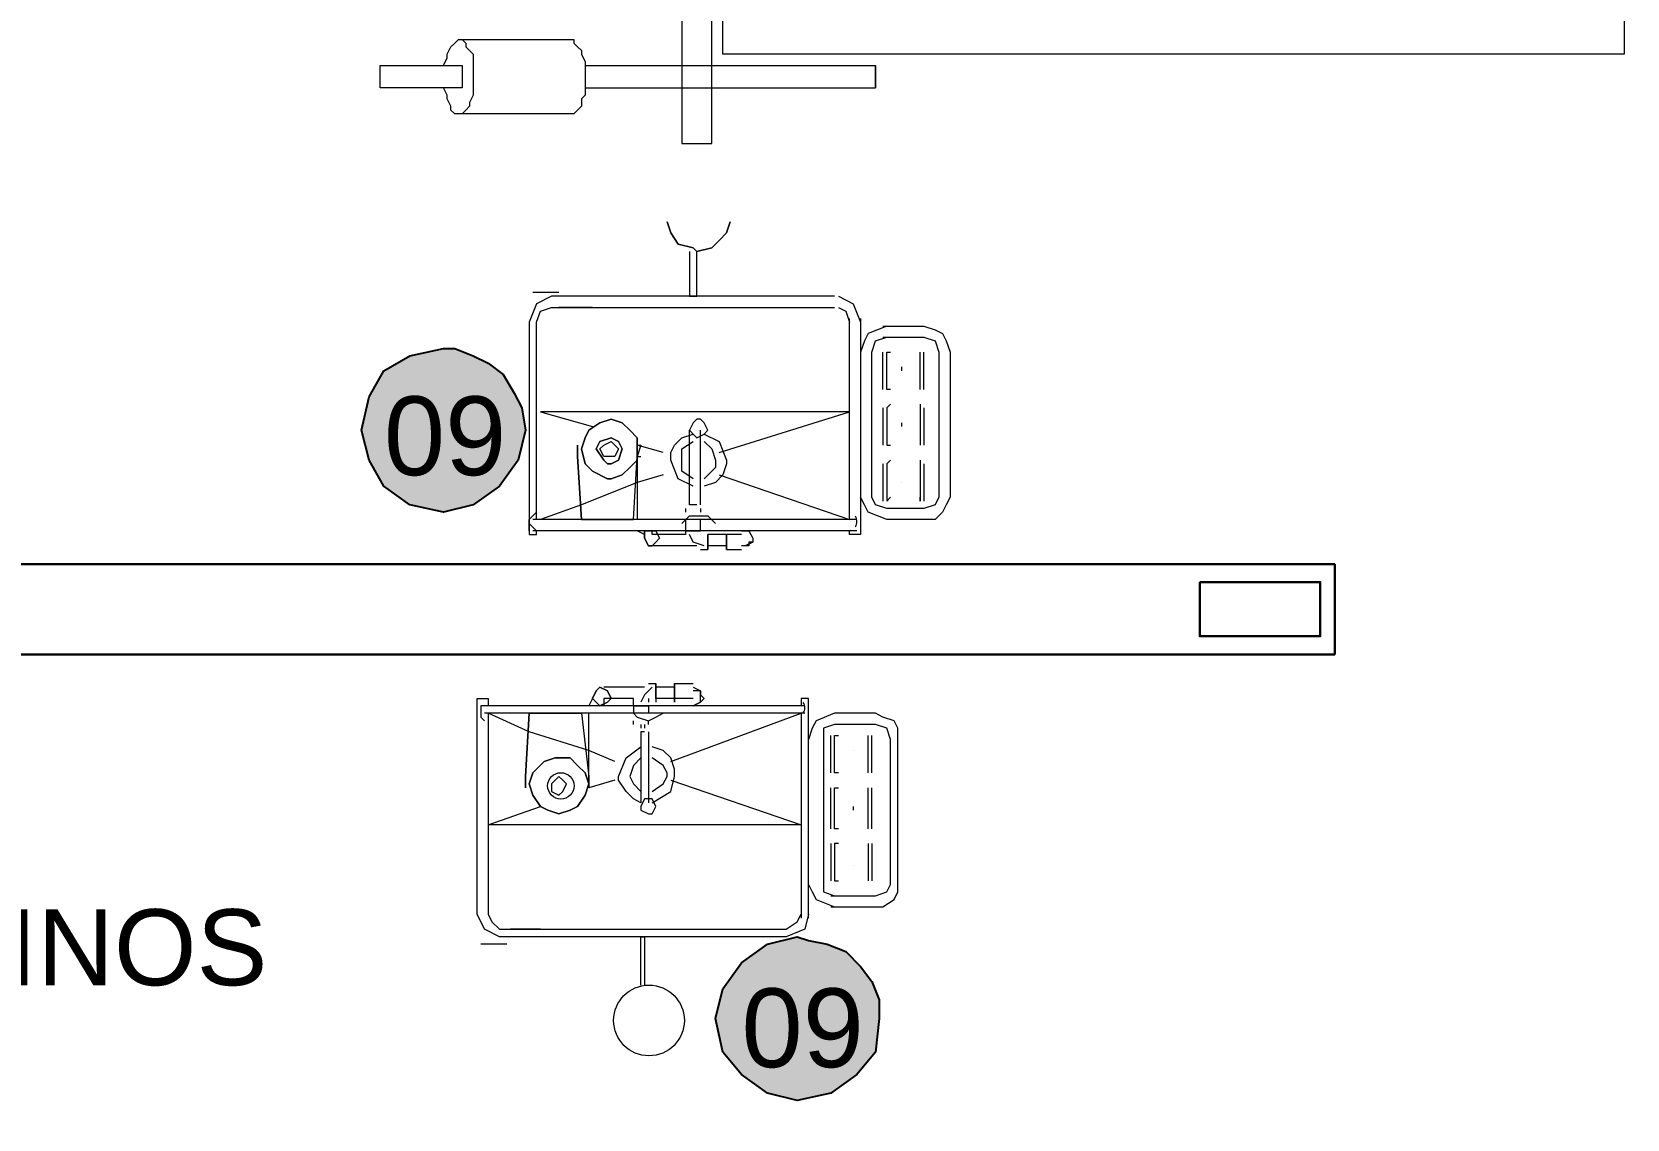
# Model space of a CAD drawing. Header units: millimetres. Extents: x 208330 to 208484, y 9278571 to 9278607.
# Drawn here: x 208402.104 to 208404.752, y 9278578.094 to 9278579.9 of the extents above; entities that cross this region are included whole.
import ezdxf

# ---------------------------------------------------------------- set-up
doc = ezdxf.new("R2010")
doc.units = ezdxf.units.MM
doc.header["$LTSCALE"] = 0.2
doc.header["$MEASUREMENT"] = 0
doc.layers.add('A-COTAS', color=7, linetype='Continuous', lineweight=5, true_color=0xc70000)
doc.layers.add('A-ESTRUTURA', color=164, linetype='Continuous', lineweight=30)
doc.layers.add('A-PAREDE', color=5, linetype='Continuous', lineweight=30)
for name, color, linetype, true_color in [('PDF_equip inox', 7, 'Continuous', 0x7a7a7a), ('PDF_EQUIPAMENTOS', 7, 'Continuous', 0x7a7a7a), ('PDF_EquipInox', 7, 'Continuous', 0x7a7a7a)]:
    doc.layers.add(name, color=color, linetype=linetype, true_color=true_color)
doc.layers.add('PDF_Text', color=7, linetype='Continuous')
doc.styles.add('PDF Arial', font='arial.ttf')

# ---------------------------------------------------------------- blocks, each defined once
blk = doc.blocks.new('PILARETES')
at = {"layer": 'A-ESTRUTURA'}
blk.add_lwpolyline([(-5.07, -4.13), (-5.07, -4.22), (-5.27, -4.22), (-5.27, -4.13)], close=True, dxfattribs=at)
blk = doc.blocks.new('galpao')
at = {"layer": 'A-PAREDE'}
for p, q in [((208280.1376, 9278579.016), (208285.2376, 9278579.016)), ((208285.2376, 9278578.866), (208285.2376, 9278579.016)), ((208280.1376, 9278578.866), (208284.9426, 9278578.866)), ((208285.2376, 9278578.866), (208284.471, 9278578.866))]:
    blk.add_line(p, q, dxfattribs=at)
at = {"layer": 'A-COTAS', "xscale": -1}
blk.add_blockref('PILARETES', (208279.9436, 9278583.116), dxfattribs=at)
blk = doc.blocks.new('ARQ GALPAO TGOV')
at = {"layer": 'PDF_Text', "true_color": 0x139b48}
h = blk.add_hatch(color=114, dxfattribs=at)
h.dxf.hatch_style = 1
h.paths.add_polyline_path([(-7.3261, 3.6353), (-7.3323, 3.5858), (-7.3632, 3.5425), (-7.4065, 3.5116), (-7.4622, 3.4992), (-7.5116, 3.5116), (-7.5549, 3.5425), (-7.5858, 3.5858), (-7.592, 3.6353), (-7.5858, 3.6909), (-7.5549, 3.7342), (-7.5116, 3.7589), (-7.4622, 3.7713), (-7.4436, 3.7713), (-7.4127, 3.7589), (-7.3818, 3.7465), (-7.3571, 3.728), (-7.3385, 3.6971), (-7.3261, 3.6723)])
h.paths.add_polyline_path([(-7.8455, 2.8625), (-7.8578, 2.8068), (-7.8887, 2.7635), (-7.932, 2.7388), (-7.9815, 2.7264), (-8.0371, 2.7388), (-8.0804, 2.7635), (-8.1051, 2.8068), (-8.1175, 2.8625), (-8.1051, 2.9119), (-8.0804, 2.9552), (-8.0371, 2.9861), (-7.9815, 2.9923), (-7.9629, 2.9923), (-7.932, 2.9861), (-7.9073, 2.9676), (-7.8826, 2.949), (-7.864, 2.9243), (-7.8516, 2.8934)])
h.paths.add_polyline_path([(-8.8285, 1.1994), (-8.8408, 1.1499), (-8.8717, 1.1066), (-8.915, 1.0757), (-8.9645, 1.0634), (-9.0201, 1.0757), (-9.0634, 1.1066), (-9.0881, 1.1499), (-9.1005, 1.1994), (-9.0881, 1.255), (-9.0634, 1.2983), (-9.0201, 1.323), (-8.9645, 1.3354), (-8.9459, 1.3354), (-8.915, 1.323), (-8.8903, 1.3107), (-8.8656, 1.2921), (-8.847, 1.2612), (-8.8346, 1.2365)])
h.paths.add_polyline_path([(-9.3354, 2.9428), (-9.3478, 2.8934), (-9.3725, 2.8501), (-9.4158, 2.8192), (-9.4714, 2.813), (-9.5271, 2.8192), (-9.5704, 2.8501), (-9.5951, 2.8934), (-9.6074, 2.9428), (-9.5951, 2.9985), (-9.5704, 3.0417), (-9.5271, 3.0665), (-9.4714, 3.0788), (-9.4529, 3.0788), (-9.422, 3.0727), (-9.3911, 3.0541), (-9.3725, 3.0356), (-9.354, 3.0108), (-9.3416, 2.9799)])
h.paths.add_polyline_path([(-10.6152, 1.7743), (-10.6275, 1.7249), (-10.6523, 1.6816), (-10.6956, 1.6507), (-10.7512, 1.6383), (-10.8007, 1.6507), (-10.8439, 1.6816), (-10.8748, 1.7249), (-10.8872, 1.7743), (-10.8748, 1.83), (-10.8439, 1.8671), (-10.8007, 1.898), (-10.7512, 1.9104), (-10.7326, 1.9104), (-10.7017, 1.898), (-10.6708, 1.8856), (-10.6461, 1.8609), (-10.6275, 1.8362), (-10.6214, 1.8053)])
h.paths.add_polyline_path([(-10.9738, 3.085), (-10.9861, 3.0294), (-11.0109, 2.9861), (-11.0541, 2.9614), (-11.1098, 2.949), (-11.1592, 2.9614), (-11.2025, 2.9861), (-11.2334, 3.0294), (-11.2458, 3.085), (-11.2334, 3.1345), (-11.2025, 3.1778), (-11.1592, 3.2087), (-11.1098, 3.2148), (-11.0912, 3.2148), (-11.0603, 3.2087), (-11.0294, 3.1901), (-11.0047, 3.1716), (-10.9861, 3.1468), (-10.9738, 3.1159)])
h.paths.add_polyline_path([(-12.0186, 2.4791), (-12.031, 2.4297), (-12.0619, 2.3864), (-12.1051, 2.3555), (-12.1546, 2.3431), (-12.2102, 2.3555), (-12.2535, 2.3864), (-12.2782, 2.4297), (-12.2906, 2.4791), (-12.2782, 2.5348), (-12.2535, 2.5781), (-12.2102, 2.6028), (-12.1546, 2.6152), (-12.1361, 2.6152), (-12.1051, 2.6028), (-12.0804, 2.5904), (-12.0557, 2.5719), (-12.0371, 2.541), (-12.0248, 2.5162)])
h.paths.add_polyline_path([(-12.0186, 4.2411), (-12.0248, 4.1917), (-12.0557, 4.1484), (-12.099, 4.1175), (-12.1546, 4.1051), (-12.2041, 4.1175), (-12.2473, 4.1484), (-12.2782, 4.1917), (-12.2906, 4.2411), (-12.2782, 4.2968), (-12.2473, 4.3339), (-12.2041, 4.3648), (-12.1546, 4.3771), (-12.1361, 4.3771), (-12.1051, 4.3648), (-12.0742, 4.3524), (-12.0495, 4.3339), (-12.031, 4.303), (-12.0186, 4.2782)])
h.paths.add_polyline_path([(-11.4931, 4.2411), (-11.4993, 4.1917), (-11.5302, 4.1484), (-11.5735, 4.1175), (-11.6291, 4.1051), (-11.6786, 4.1175), (-11.7218, 4.1484), (-11.7527, 4.1917), (-11.7589, 4.2411), (-11.7527, 4.2968), (-11.7218, 4.3339), (-11.6786, 4.3648), (-11.6291, 4.3771), (-11.6105, 4.3771), (-11.5796, 4.3648), (-11.5487, 4.3524), (-11.524, 4.3339), (-11.5054, 4.303), (-11.4931, 4.2782)])
at = {"layer": 'PDF_Text', "true_color": 0xed1f24}
h = blk.add_hatch(color=240, dxfattribs=at)
h.dxf.hatch_style = 1
h.paths.add_polyline_path([(-11.7651, -4.3524), (-11.7713, -4.4081), (-11.8022, -4.4513), (-11.8455, -4.4822), (-11.8949, -4.4884), (-11.9506, -4.4822), (-11.9939, -4.4513), (-12.0248, -4.4081), (-12.031, -4.3524), (-12.0248, -4.303), (-11.9939, -4.2597), (-11.9506, -4.2349), (-11.8949, -4.2226), (-11.8826, -4.2226), (-11.8455, -4.2288), (-11.8207, -4.2473), (-11.796, -4.2659), (-11.7775, -4.2906), (-11.7651, -4.3215)])
h.paths.add_polyline_path([(-9.7789, -1.1994), (-9.7913, -1.255), (-9.816, -1.2983), (-9.8593, -1.323), (-9.9149, -1.3354), (-9.9644, -1.323), (-10.0077, -1.2983), (-10.0386, -1.255), (-10.051, -1.1994), (-10.0386, -1.1499), (-10.0077, -1.1066), (-9.9644, -1.0757), (-9.9149, -1.0696), (-9.8964, -1.0696), (-9.8655, -1.0757), (-9.8346, -1.0943), (-9.8098, -1.1128), (-9.7975, -1.1376), (-9.7851, -1.1685)])
h.paths.add_polyline_path([(-8.847, -3.932), (-8.8594, -3.9815), (-8.8841, -4.0247), (-8.9274, -4.0557), (-8.983, -4.068), (-9.0325, -4.0557), (-9.0758, -4.0247), (-9.1067, -3.9815), (-9.119, -3.932), (-9.1067, -3.8764), (-9.0758, -3.8393), (-9.0325, -3.8084), (-8.983, -3.796), (-8.9645, -3.796), (-8.9336, -3.8084), (-8.9027, -3.8207), (-8.8779, -3.8393), (-8.8594, -3.8702), (-8.847, -3.8949)])
h.paths.add_polyline_path([(-7.7342, -3.0294), (-7.7465, -3.0788), (-7.7775, -3.1221), (-7.8207, -3.153), (-7.8702, -3.1654), (-7.9258, -3.153), (-7.9691, -3.1221), (-7.9938, -3.0788), (-8.0062, -3.0294), (-7.9938, -2.9737), (-7.9691, -2.9366), (-7.9258, -2.9057), (-7.8702, -2.8934), (-7.8516, -2.8934), (-7.8207, -2.9057), (-7.796, -2.9181), (-7.7713, -2.9366), (-7.7527, -2.9676), (-7.7404, -2.9985)])
h.paths.add_polyline_path([(-7.0727, -2.5224), (-7.085, -2.5719), (-7.1098, -2.6152), (-7.153, -2.6461), (-7.2087, -2.6584), (-7.2643, -2.6461), (-7.3014, -2.6152), (-7.3323, -2.5719), (-7.3447, -2.5224), (-7.3323, -2.473), (-7.3014, -2.4297), (-7.2643, -2.3988), (-7.2087, -2.3864), (-7.1901, -2.3864), (-7.1592, -2.3988), (-7.1283, -2.4111), (-7.1098, -2.4359), (-7.0912, -2.4606), (-7.0788, -2.4915)])
h.paths.add_polyline_path([(-6.5224, -1.323), (-6.5286, -1.3725), (-6.5595, -1.4158), (-6.6028, -1.4467), (-6.6584, -1.459), (-6.7079, -1.4467), (-6.7512, -1.4158), (-6.7821, -1.3725), (-6.7945, -1.323), (-6.7821, -1.2674), (-6.7512, -1.2241), (-6.7079, -1.1994), (-6.6584, -1.187), (-6.6399, -1.187), (-6.609, -1.1932), (-6.5781, -1.2118), (-6.5533, -1.2303), (-6.5348, -1.2612), (-6.5224, -1.2859)])
h.paths.add_polyline_path([(-6.2257, -2.102), (-6.238, -2.1577), (-6.2628, -2.2009), (-6.306, -2.2318), (-6.3617, -2.238), (-6.4111, -2.2318), (-6.4544, -2.2009), (-6.4853, -2.1577), (-6.4977, -2.102), (-6.4853, -2.0526), (-6.4544, -2.0093), (-6.4111, -1.9846), (-6.3617, -1.9722), (-6.3431, -1.9722), (-6.3122, -1.9784), (-6.2813, -1.9969), (-6.2566, -2.0155), (-6.238, -2.0402), (-6.2257, -2.0711)])
h.paths.add_polyline_path([(-5.4529, -1.6383), (-5.4591, -1.694), (-5.49, -1.7373), (-5.5332, -1.762), (-5.5889, -1.7743), (-5.6383, -1.762), (-5.6816, -1.7373), (-5.7125, -1.694), (-5.7187, -1.6383), (-5.7125, -1.5889), (-5.6816, -1.5456), (-5.6383, -1.5147), (-5.5889, -1.5023), (-5.5703, -1.5085), (-5.5394, -1.5147), (-5.5085, -1.5271), (-5.4838, -1.5518), (-5.4652, -1.5765), (-5.4529, -1.6074)])
h.paths.add_polyline_path([(-6.1268, -4.1175), (-6.1329, -4.1669), (-6.1639, -4.2102), (-6.2071, -4.2411), (-6.2628, -4.2535), (-6.3122, -4.2411), (-6.3555, -4.2102), (-6.3864, -4.1669), (-6.3988, -4.1175), (-6.3864, -4.068), (-6.3555, -4.0247), (-6.3122, -3.9938), (-6.2628, -3.9815), (-6.2442, -3.9815), (-6.2133, -3.9938), (-6.1824, -4.0062), (-6.1577, -4.0309), (-6.1391, -4.0557), (-6.1268, -4.0866)])
h.paths.add_polyline_path([(-4.0989, -3.6971), (-4.1113, -3.7527), (-4.1422, -3.796), (-4.1855, -3.8207), (-4.2349, -3.8331), (-4.2906, -3.8207), (-4.3339, -3.796), (-4.3648, -3.7527), (-4.371, -3.6971), (-4.3648, -3.6476), (-4.3339, -3.6043), (-4.2906, -3.5734), (-4.2349, -3.5611), (-4.2226, -3.5672), (-4.1855, -3.5734), (-4.1608, -3.5858), (-4.136, -3.6105), (-4.1175, -3.6353), (-4.1051, -3.6662)])
h.paths.add_polyline_path([(-2.949, -2.9305), (-2.9552, -2.9861), (-2.9861, -3.0294), (-3.0294, -3.0603), (-3.085, -3.0665), (-3.1345, -3.0603), (-3.1778, -3.0294), (-3.2087, -2.9861), (-3.221, -2.9305), (-3.2087, -2.881), (-3.1778, -2.8377), (-3.1345, -2.813), (-3.085, -2.8006), (-3.0665, -2.8006), (-3.0356, -2.8068), (-3.0046, -2.8254), (-2.9799, -2.8439), (-2.9614, -2.8686), (-2.949, -2.8995)])
h.paths.add_polyline_path([(-3.1221, -3.8887), (-3.1345, -3.9444), (-3.1592, -3.9876), (-3.2025, -4.0124), (-3.2581, -4.0247), (-3.3076, -4.0124), (-3.3509, -3.9876), (-3.3818, -3.9444), (-3.3941, -3.8887), (-3.3818, -3.8393), (-3.3509, -3.796), (-3.3076, -3.7651), (-3.2581, -3.7589), (-3.2396, -3.7589), (-3.2087, -3.7651), (-3.1778, -3.7774), (-3.153, -3.8022), (-3.1407, -3.8269), (-3.1283, -3.8578)])
h.paths.add_polyline_path([(-1.7682, -2.1453), (-1.7805, -2.1948), (-1.8053, -2.238), (-1.8485, -2.2689), (-1.9042, -2.2813), (-1.9536, -2.2689), (-1.9969, -2.238), (-2.0278, -2.1948), (-2.0402, -2.1453), (-2.0278, -2.0897), (-1.9969, -2.0464), (-1.9536, -2.0216), (-1.9042, -2.0093), (-1.8856, -2.0093), (-1.8547, -2.0216), (-1.8238, -2.034), (-1.7991, -2.0526), (-1.7805, -2.0835), (-1.7743, -2.1082)])
h.paths.add_polyline_path([(-0.5193, -2.8934), (-0.5317, -2.949), (-0.5564, -2.9923), (-0.5997, -3.0232), (-0.6553, -3.0294), (-0.711, -3.0232), (-0.7543, -2.9923), (-0.779, -2.949), (-0.7913, -2.8934), (-0.779, -2.8439), (-0.7543, -2.8006), (-0.711, -2.7759), (-0.6553, -2.7635), (-0.6368, -2.7635), (-0.6059, -2.7697), (-0.575, -2.7883), (-0.5564, -2.8068), (-0.5379, -2.8315), (-0.5255, -2.8625)])
h.paths.add_polyline_path([(0.1175, -2.9243), (0.1051, -2.9799), (0.0742, -3.0232), (0.0309, -3.0479), (-0.0185, -3.0603), (-0.0742, -3.0479), (-0.1175, -3.0232), (-0.1422, -2.9799), (-0.1546, -2.9243), (-0.1422, -2.8748), (-0.1175, -2.8315), (-0.0742, -2.8006), (-0.0185, -2.7944), (0, -2.7944), (0.0309, -2.8006), (0.0556, -2.813), (0.0804, -2.8377), (0.0989, -2.8625), (0.1113, -2.8934)])
h.paths.add_polyline_path([(0.1175, -2.2566), (0.1051, -2.306), (0.0742, -2.3493), (0.0309, -2.3802), (-0.0185, -2.3864), (-0.0742, -2.3802), (-0.1175, -2.3493), (-0.1422, -2.306), (-0.1546, -2.2566), (-0.1422, -2.2009), (-0.1175, -2.1577), (-0.0742, -2.1329), (-0.0185, -2.1206), (0, -2.1206), (0.0309, -2.1267), (0.0556, -2.1453), (0.0804, -2.1638), (0.0989, -2.1886), (0.1113, -2.2195)])
h.paths.add_polyline_path([(0.5688, -1.0696), (0.5564, -1.1252), (0.5317, -1.1685), (0.4884, -1.1932), (0.4328, -1.2056), (0.3771, -1.1932), (0.34, -1.1685), (0.3091, -1.1252), (0.2968, -1.0696), (0.3091, -1.0201), (0.34, -0.9768), (0.3771, -0.9459), (0.4328, -0.9397), (0.4513, -0.9397), (0.4822, -0.9459), (0.5131, -0.9645), (0.5317, -0.983), (0.5502, -1.0077), (0.5626, -1.0386)])
h.paths.add_polyline_path([(1.2798, -1.3849), (1.2736, -1.4343), (1.2427, -1.4776), (1.1994, -1.5085), (1.1437, -1.5209), (1.0943, -1.5085), (1.051, -1.4776), (1.0201, -1.4343), (1.0077, -1.3849), (1.0201, -1.3292), (1.051, -1.2859), (1.0943, -1.2612), (1.1437, -1.2488), (1.1623, -1.2488), (1.1932, -1.255), (1.2241, -1.2736), (1.2488, -1.2921), (1.2674, -1.3169), (1.2798, -1.3478)])
h.paths.add_polyline_path([(1.8547, -1.6507), (1.8485, -1.7063), (1.8176, -1.7496), (1.7743, -1.7743), (1.7187, -1.7867), (1.6692, -1.7743), (1.626, -1.7496), (1.5951, -1.7063), (1.5889, -1.6507), (1.5951, -1.6012), (1.626, -1.558), (1.6692, -1.5271), (1.7187, -1.5147), (1.7373, -1.5209), (1.7682, -1.5271), (1.7991, -1.5394), (1.8238, -1.5641), (1.8424, -1.5889), (1.8547, -1.6198)])
h.paths.add_polyline_path([(2.8563, -2.1886), (2.8439, -2.2442), (2.813, -2.2875), (2.7697, -2.3122), (2.7203, -2.3246), (2.6646, -2.3122), (2.6213, -2.2875), (2.5904, -2.2442), (2.5842, -2.1886), (2.5904, -2.1391), (2.6213, -2.0958), (2.6646, -2.0649), (2.7203, -2.0587), (2.7326, -2.0587), (2.7697, -2.0649), (2.7944, -2.0773), (2.8192, -2.102), (2.8377, -2.1267), (2.8501, -2.1577)])
h.paths.add_polyline_path([(0.8655, -4.0742), (0.8594, -4.1298), (0.8284, -4.1731), (0.7852, -4.204), (0.7357, -4.2102), (0.6801, -4.204), (0.6368, -4.1731), (0.6059, -4.1298), (0.5997, -4.0742), (0.6059, -4.0247), (0.6368, -3.9815), (0.6801, -3.9506), (0.7357, -3.9444), (0.7481, -3.9444), (0.779, -3.9506), (0.8099, -3.9691), (0.8346, -3.9876), (0.8532, -4.0124), (0.8655, -4.0433)])
h.paths.add_polyline_path([(-0.7604, -4.0309), (-0.7728, -4.0804), (-0.7975, -4.1237), (-0.8408, -4.1546), (-0.8964, -4.1608), (-0.9521, -4.1546), (-0.9954, -4.1237), (-1.0201, -4.0804), (-1.0325, -4.0309), (-1.0201, -3.9753), (-0.9954, -3.932), (-0.9521, -3.9073), (-0.8964, -3.8949), (-0.8779, -3.8949), (-0.847, -3.9011), (-0.8161, -3.9196), (-0.7975, -3.9382), (-0.779, -3.9629), (-0.7666, -3.9938)])
h.paths.add_polyline_path([(1.9042, -3.1716), (1.898, -3.2272), (1.8671, -3.2705), (1.8238, -3.2952), (1.7682, -3.3076), (1.7187, -3.2952), (1.6754, -3.2705), (1.6445, -3.2272), (1.6322, -3.1716), (1.6445, -3.1221), (1.6754, -3.0788), (1.7187, -3.0479), (1.7682, -3.0417), (1.7867, -3.0417), (1.8176, -3.0479), (1.8485, -3.0603), (1.8733, -3.085), (1.8918, -3.1097), (1.9042, -3.1407)])
h.paths.add_polyline_path([(2.9366, -3.1901), (2.9243, -3.2396), (2.8934, -3.2829), (2.8501, -3.3138), (2.8006, -3.3199), (2.745, -3.3138), (2.7017, -3.2829), (2.6708, -3.2396), (2.6646, -3.1901), (2.6708, -3.1345), (2.7017, -3.0912), (2.745, -3.0665), (2.8006, -3.0541), (2.813, -3.0541), (2.8501, -3.0603), (2.8748, -3.0788), (2.8995, -3.0974), (2.9181, -3.1221), (2.9305, -3.153)])
h.paths.add_polyline_path([(4.136, -3.2829), (4.1298, -3.3385), (4.0989, -3.3818), (4.0557, -3.4065), (4, -3.4189), (3.9506, -3.4065), (3.9073, -3.3818), (3.8764, -3.3385), (3.864, -3.2829), (3.8764, -3.2334), (3.9073, -3.1901), (3.9506, -3.1592), (4, -3.153), (4.0186, -3.153), (4.0495, -3.1592), (4.0804, -3.1716), (4.1051, -3.1963), (4.1237, -3.221), (4.136, -3.2519)])
h.paths.add_polyline_path([(4.2164, -2.4853), (4.204, -2.541), (4.1793, -2.5842), (4.136, -2.609), (4.0804, -2.6213), (4.0309, -2.609), (3.9876, -2.5842), (3.9567, -2.541), (3.9444, -2.4853), (3.9567, -2.4359), (3.9876, -2.3926), (4.0309, -2.3617), (4.0804, -2.3555), (4.0989, -2.3555), (4.1298, -2.3617), (4.1608, -2.374), (4.1855, -2.3988), (4.204, -2.4235), (4.2102, -2.4544)])
h.paths.add_polyline_path([(3.5054, -3.4127), (3.4931, -3.4621), (3.4621, -3.5054), (3.4189, -3.5363), (3.3694, -3.5425), (3.3138, -3.5363), (3.2705, -3.5054), (3.2458, -3.4621), (3.2334, -3.4127), (3.2458, -3.357), (3.2705, -3.3138), (3.3138, -3.289), (3.3694, -3.2767), (3.388, -3.2767), (3.4189, -3.2829), (3.4436, -3.3014), (3.4683, -3.3199), (3.4869, -3.3447), (3.4992, -3.3756)])
h.paths.add_polyline_path([(4.0557, -3.9815), (4.0495, -4.0371), (4.0186, -4.0804), (3.9753, -4.1113), (3.9258, -4.1175), (3.8702, -4.1113), (3.8269, -4.0804), (3.796, -4.0371), (3.7898, -3.9815), (3.796, -3.932), (3.8269, -3.8887), (3.8702, -3.8578), (3.9258, -3.8516), (3.9382, -3.8516), (3.9691, -3.8578), (4, -3.8764), (4.0247, -3.8949), (4.0433, -3.9196), (4.0557, -3.9506)])
h.paths.add_polyline_path([(4.7172, -3.4807), (4.7048, -3.5363), (4.6739, -3.5796), (4.6306, -3.6105), (4.5812, -3.6167), (4.5255, -3.6105), (4.4822, -3.5796), (4.4513, -3.5363), (4.4451, -3.4807), (4.4513, -3.4312), (4.4822, -3.388), (4.5255, -3.3632), (4.5812, -3.3509), (4.5935, -3.3509), (4.6306, -3.357), (4.6553, -3.3756), (4.6801, -3.3941), (4.6986, -3.4189), (4.711, -3.4498)])
h.paths.add_polyline_path([(5.5085, -3.9567), (5.5023, -4.0062), (5.4714, -4.0495), (5.4281, -4.0804), (5.3725, -4.0866), (5.323, -4.0804), (5.2798, -4.0495), (5.2489, -4.0062), (5.2365, -3.9567), (5.2489, -3.9011), (5.2798, -3.8578), (5.323, -3.8331), (5.3725, -3.8207), (5.3911, -3.8207), (5.422, -3.8269), (5.4529, -3.8455), (5.4776, -3.864), (5.4962, -3.8887), (5.5085, -3.9196)])
h.paths.add_polyline_path([(5.5394, -2.8254), (5.5271, -2.881), (5.5023, -2.9243), (5.4591, -2.9552), (5.4034, -2.9614), (5.354, -2.9552), (5.3107, -2.9243), (5.2798, -2.881), (5.2674, -2.8254), (5.2798, -2.7759), (5.3107, -2.7326), (5.354, -2.7017), (5.4034, -2.6955), (5.422, -2.6955), (5.4529, -2.7017), (5.4838, -2.7203), (5.5085, -2.7388), (5.5209, -2.7635), (5.5332, -2.7944)])
h.paths.add_polyline_path([(7.0294, -3.6662), (7.0232, -3.7218), (6.9923, -3.7651), (6.949, -3.7898), (6.8996, -3.8022), (6.8439, -3.7898), (6.8006, -3.7651), (6.7697, -3.7218), (6.7635, -3.6662), (6.7697, -3.6167), (6.8006, -3.5734), (6.8439, -3.5425), (6.8996, -3.5363), (6.9119, -3.5363), (6.9428, -3.5425), (6.9737, -3.5549), (6.9985, -3.5796), (7.017, -3.6043), (7.0294, -3.6353)])
h.paths.add_polyline_path([(7.7404, -2.3617), (7.728, -2.4111), (7.6971, -2.4544), (7.6538, -2.4853), (7.6044, -2.4977), (7.5487, -2.4853), (7.5054, -2.4544), (7.4807, -2.4111), (7.4683, -2.3617), (7.4807, -2.306), (7.5054, -2.2689), (7.5487, -2.238), (7.6044, -2.2257), (7.6229, -2.2257), (7.6538, -2.238), (7.6785, -2.2504), (7.7033, -2.2751), (7.7218, -2.2999), (7.7342, -2.3308)])
h.paths.add_polyline_path([(6.7945, -1.9042), (6.7821, -1.9536), (6.7574, -1.9969), (6.7141, -2.0278), (6.6584, -2.0402), (6.609, -2.0278), (6.5657, -1.9969), (6.5348, -1.9536), (6.5224, -1.9042), (6.5348, -1.8485), (6.5657, -1.8053), (6.609, -1.7805), (6.6584, -1.7682), (6.677, -1.7682), (6.7079, -1.7743), (6.7388, -1.7929), (6.7635, -1.8114), (6.7821, -1.8424), (6.7945, -1.8671)])
h.paths.add_polyline_path([(8.3833, -1.9289), (8.371, -1.9846), (8.3401, -2.0278), (8.2968, -2.0587), (8.2473, -2.0649), (8.1917, -2.0587), (8.1484, -2.0278), (8.1175, -1.9846), (8.1113, -1.9289), (8.1175, -1.8794), (8.1484, -1.8362), (8.1917, -1.8053), (8.2473, -1.7991), (8.2597, -1.7991), (8.2968, -1.8053), (8.3215, -1.8238), (8.3462, -1.8424), (8.3648, -1.8671), (8.3772, -1.898)])
h.paths.add_polyline_path([(9.6816, -2.1206), (9.6755, -2.1762), (9.6445, -2.2195), (9.6013, -2.2442), (9.5456, -2.2566), (9.4962, -2.2442), (9.4529, -2.2195), (9.422, -2.1762), (9.4096, -2.1206), (9.422, -2.0711), (9.4529, -2.0278), (9.4962, -1.9969), (9.5456, -1.9846), (9.5642, -1.9907), (9.5951, -1.9969), (9.626, -2.0093), (9.6507, -2.034), (9.6693, -2.0587), (9.6816, -2.0897)])
h.paths.add_polyline_path([(-2.4807, -1.5456), (-2.4869, -1.6012), (-2.5178, -1.6445), (-2.5611, -1.6692), (-2.6167, -1.6816), (-2.6662, -1.6692), (-2.7095, -1.6445), (-2.7404, -1.6012), (-2.7527, -1.5456), (-2.7404, -1.4961), (-2.7095, -1.4529), (-2.6662, -1.422), (-2.6167, -1.4096), (-2.5982, -1.4158), (-2.5673, -1.422), (-2.5364, -1.4343), (-2.5116, -1.459), (-2.4931, -1.4838), (-2.4807, -1.5147)])
h.paths.add_polyline_path([(8.6121, 0.136), (8.5997, 0.0804), (8.575, 0.0371), (8.5317, 0.0124), (8.4761, 0), (8.4266, 0.0124), (8.3833, 0.0371), (8.3524, 0.0804), (8.3401, 0.136), (8.3524, 0.1855), (8.3833, 0.2287), (8.4266, 0.2597), (8.4761, 0.2658), (8.4946, 0.2658), (8.5255, 0.2597), (8.5564, 0.2473), (8.5812, 0.2226), (8.5997, 0.1978), (8.6059, 0.1669)])
h.paths.add_polyline_path([(10.9861, 2.3555), (10.9799, 2.2999), (10.949, 2.2566), (10.9058, 2.2318), (10.8501, 2.2195), (10.8007, 2.2318), (10.7574, 2.2566), (10.7265, 2.2999), (10.7141, 2.3555), (10.7265, 2.405), (10.7574, 2.4482), (10.8007, 2.4791), (10.8501, 2.4915), (10.8687, 2.4853), (10.8996, 2.4791), (10.9305, 2.4668), (10.9552, 2.442), (10.9738, 2.4173), (10.9861, 2.3864)])
h.paths.add_polyline_path([(-4.1917, -2.3431), (-4.204, -2.3988), (-4.2288, -2.442), (-4.272, -2.473), (-4.3277, -2.4791), (-4.3833, -2.473), (-4.4204, -2.442), (-4.4513, -2.3988), (-4.4637, -2.3431), (-4.4513, -2.2937), (-4.4204, -2.2504), (-4.3833, -2.2195), (-4.3277, -2.2133), (-4.3091, -2.2133), (-4.2782, -2.2195), (-4.2473, -2.238), (-4.2288, -2.2566), (-4.2102, -2.2813), (-4.1978, -2.3122)])
h.paths.add_polyline_path([(-10.6646, -2.4575), (-10.677, -2.5131), (-10.7079, -2.5564), (-10.7512, -2.5812), (-10.8007, -2.5935), (-10.8563, -2.5812), (-10.8996, -2.5564), (-10.9305, -2.5131), (-10.9367, -2.4575), (-10.9305, -2.408), (-10.8996, -2.3648), (-10.8563, -2.3339), (-10.8007, -2.3215), (-10.7883, -2.3277), (-10.7512, -2.3339), (-10.7265, -2.3462), (-10.7017, -2.371), (-10.6832, -2.3957), (-10.6708, -2.4266)])
h.paths.add_polyline_path([(-9.6816, -2.5688), (-9.694, -2.6182), (-9.7187, -2.6615), (-9.762, -2.6924), (-9.8177, -2.7048), (-9.8733, -2.6924), (-9.9166, -2.6615), (-9.9413, -2.6182), (-9.9537, -2.5688), (-9.9413, -2.5131), (-9.9166, -2.4699), (-9.8733, -2.4451), (-9.8177, -2.4328), (-9.7991, -2.4328), (-9.7682, -2.4451), (-9.7373, -2.4575), (-9.7187, -2.4761), (-9.7002, -2.507), (-9.6878, -2.5317)])
h.paths.add_polyline_path([(-11.6662, -3.0263), (-11.6786, -3.0757), (-11.7095, -3.119), (-11.7527, -3.1499), (-11.8022, -3.1623), (-11.8578, -3.1499), (-11.9011, -3.119), (-11.9258, -3.0757), (-11.9382, -3.0263), (-11.9258, -2.9706), (-11.9011, -2.9335), (-11.8578, -2.9026), (-11.8022, -2.8903), (-11.7837, -2.8903), (-11.7527, -2.9026), (-11.728, -2.915), (-11.7033, -2.9335), (-11.6847, -2.9645), (-11.6724, -2.9954)])
h.paths.add_polyline_path([(-4.6801, -1.626), (-4.6863, -1.6816), (-4.7172, -1.7249), (-4.7604, -1.7496), (-4.8161, -1.762), (-4.8655, -1.7496), (-4.9088, -1.7249), (-4.9397, -1.6816), (-4.9459, -1.626), (-4.9397, -1.5765), (-4.9088, -1.5332), (-4.8655, -1.5023), (-4.8161, -1.49), (-4.7975, -1.4961), (-4.7666, -1.5023), (-4.7357, -1.5147), (-4.711, -1.5394), (-4.6924, -1.5641), (-4.6801, -1.5951)])
h.paths.add_polyline_path([(-8.2411, 0.2226), (-8.2473, 0.1669), (-8.2782, 0.1298), (-8.3215, 0.0989), (-8.3772, 0.0866), (-8.4266, 0.0989), (-8.4699, 0.1298), (-8.5008, 0.1669), (-8.5132, 0.2226), (-8.5008, 0.272), (-8.4699, 0.3153), (-8.4266, 0.3462), (-8.3772, 0.3586), (-8.3586, 0.3524), (-8.3277, 0.3462), (-8.2968, 0.3338), (-8.2721, 0.3091), (-8.2535, 0.2844), (-8.2411, 0.2535)])
at = {"layer": 'PDF_equip inox', "lineweight": 9}
for points in [[(-8.5193, 2.3122), (-8.5688, 2.3122), (-8.5688, 1.6754), (-8.5193, 1.6754)], [(-8.9336, 1.7682), (-9.0696, 1.7682), (-9.0696, 1.8053), (-8.9336, 1.8053)]]:
    blk.add_lwpolyline(points, close=True, dxfattribs=at)
for points in [[(-8.9645, 1.8053), (-8.9583, 1.8176), (-8.9583, 1.8238), (-8.9521, 1.8362), (-8.9459, 1.8424), (-8.9398, 1.8485), (-8.9336, 1.8485), (-8.9274, 1.8424), (-8.9274, 1.8362), (-8.9212, 1.83), (-8.915, 1.8238), (-8.915, 1.8114), (-8.915, 1.7991), (-8.915, 1.7867), (-8.915, 1.7743), (-8.915, 1.7682), (-8.915, 1.7558), (-8.9212, 1.7434), (-8.9212, 1.7373), (-8.9274, 1.7311), (-8.9336, 1.7249), (-8.9398, 1.7249), (-8.9459, 1.7249), (-8.9521, 1.7311), (-8.9521, 1.7373), (-8.9583, 1.7496), (-8.9583, 1.7558), (-8.9645, 1.7682)], [(-8.9398, 1.8485), (-8.7543, 1.8485), (-8.7481, 1.8485), (-8.7481, 1.8424), (-8.7419, 1.8362), (-8.7357, 1.83), (-8.7357, 1.8238), (-8.7295, 1.8114), (-8.7295, 1.7991), (-8.7295, 1.7929), (-8.7295, 1.7805), (-8.7295, 1.7682), (-8.7295, 1.7558), (-8.7357, 1.7496), (-8.7357, 1.7373), (-8.7419, 1.7311), (-8.7481, 1.7249), (-8.7543, 1.7249), (-8.9398, 1.7249)], [(-8.7295, 1.7682), (-8.5688, 1.7682), (-8.2473, 1.7682), (-8.2473, 1.8053)], [(-8.7295, 1.8053), (-8.2473, 1.8053), (-8.2473, 1.7682)]]:
    blk.add_lwpolyline(points, dxfattribs=at)
at = {"layer": 'PDF_EQUIPAMENTOS', "lineweight": 5}
blk.add_lwpolyline([(-8.5008, 1.8238), (-8.5008, 3.8269), (-7.0047, 3.8269), (-7.0047, 1.8238)], close=True, dxfattribs=at)
at = {"layer": 'PDF_EquipInox', "lineweight": 0}
for points in [[(-8.5935, 1.5456), (-8.5874, 1.5271), (-8.575, 1.5085), (-8.5503, 1.5023), (-8.5441, 1.4961), (-8.5193, 1.5023), (-8.507, 1.5147), (-8.4946, 1.5271), (-8.4884, 1.5456), (-8.4946, 1.5271), (-8.507, 1.5147), (-8.5193, 1.5023), (-8.5441, 1.4961), (-8.5503, 1.5023), (-8.575, 1.5085), (-8.5874, 1.5271)], [(-8.7357, 1.1685), (-8.7295, 1.1437), (-8.7172, 1.1314), (-8.6925, 1.119), (-8.6863, 1.119), (-8.6677, 1.1252), (-8.6554, 1.1376), (-8.643, 1.1499), (-8.643, 1.1685), (-8.643, 1.187), (-8.6554, 1.1994), (-8.6677, 1.2118), (-8.6863, 1.2179), (-8.7048, 1.2118), (-8.7234, 1.1994), (-8.7295, 1.187), (-8.7357, 1.1685), (-8.7295, 1.187), (-8.7234, 1.1994), (-8.7048, 1.2118), (-8.6863, 1.2179), (-8.6677, 1.2118), (-8.6554, 1.1994), (-8.643, 1.187), (-8.643, 1.1685), (-8.643, 1.1499), (-8.6554, 1.1376), (-8.6677, 1.1252), (-8.6863, 1.119), (-8.6925, 1.119), (-8.7172, 1.1314), (-8.7295, 1.1437)], [(-8.711, 1.1685), (-8.6986, 1.1499), (-8.6925, 1.1437), (-8.6863, 1.1437), (-8.6739, 1.1499), (-8.6677, 1.1685), (-8.6739, 1.1808), (-8.6863, 1.187), (-8.7048, 1.1808), (-8.711, 1.1685), (-8.7048, 1.1808), (-8.6863, 1.187), (-8.6739, 1.1808), (-8.6677, 1.1685), (-8.6739, 1.1499), (-8.6863, 1.1437), (-8.6925, 1.1437), (-8.6986, 1.1499)], [(-8.7048, 1.1685), (-8.6986, 1.1747), (-8.6863, 1.1808), (-8.6801, 1.1747), (-8.6739, 1.1685), (-8.6801, 1.1561), (-8.6863, 1.1561), (-8.6925, 1.1561), (-8.6986, 1.1561)], [(-8.6306, 1.0201), (-8.6244, 1.0077), (-8.6183, 1.0077), (-8.6121, 1.0139), (-8.6059, 1.0201), (-8.6121, 1.0325), (-8.6183, 1.0325), (-8.6306, 1.0325), (-8.6306, 1.0201), (-8.6306, 1.0325), (-8.6183, 1.0325), (-8.6121, 1.0325), (-8.6059, 1.0201), (-8.6121, 1.0139), (-8.6183, 1.0077), (-8.6244, 1.0077)], [(-8.6306, 1.0201), (-8.6306, 1.0325), (-8.6183, 1.0325), (-8.6121, 1.0325), (-8.6059, 1.0201), (-8.6121, 1.0139), (-8.6183, 1.0077), (-8.6244, 1.0077)], [(-8.7172, 0.7543), (-8.711, 0.7666), (-8.7048, 0.7728), (-8.6925, 0.7666), (-8.6863, 0.7543), (-8.6925, 0.7481), (-8.7048, 0.7419), (-8.711, 0.7481), (-8.7172, 0.7543), (-8.711, 0.7481), (-8.7048, 0.7419), (-8.6925, 0.7481), (-8.6863, 0.7543), (-8.6925, 0.7666), (-8.7048, 0.7728), (-8.711, 0.7666)], [(-8.7172, 0.7543), (-8.711, 0.7481), (-8.7048, 0.7419), (-8.6925, 0.7481), (-8.6863, 0.7543), (-8.6925, 0.7666), (-8.7048, 0.7728), (-8.711, 0.7666)], [(-8.8223, 0.6121), (-8.8161, 0.6306), (-8.7976, 0.6492), (-8.779, 0.6553), (-8.7728, 0.6553), (-8.7543, 0.6553), (-8.7419, 0.643), (-8.7295, 0.6306), (-8.7234, 0.6121), (-8.7295, 0.5935), (-8.7419, 0.575), (-8.7543, 0.5688), (-8.7728, 0.5626), (-8.7914, 0.5688), (-8.8037, 0.575), (-8.8161, 0.5935), (-8.8223, 0.6121), (-8.8161, 0.5935), (-8.8037, 0.575), (-8.7914, 0.5688), (-8.7728, 0.5626), (-8.7543, 0.5688), (-8.7419, 0.575), (-8.7295, 0.5935), (-8.7234, 0.6121), (-8.7295, 0.6306), (-8.7419, 0.643), (-8.7543, 0.6553), (-8.7728, 0.6553), (-8.779, 0.6553), (-8.7976, 0.6492), (-8.8161, 0.6306)], [(-8.7852, 0.6121), (-8.7852, 0.5997), (-8.7728, 0.5935), (-8.7666, 0.5997), (-8.7605, 0.6121), (-8.7666, 0.6182), (-8.7728, 0.6244), (-8.779, 0.6182)], [(-8.6121, 0.575), (-8.6183, 0.5873), (-8.6244, 0.5873), (-8.6306, 0.5873), (-8.6368, 0.575), (-8.6368, 0.5688), (-8.6244, 0.5626), (-8.6183, 0.5626)]]:
    blk.add_lwpolyline(points, close=True, dxfattribs=at)
for points in [[(-8.5564, 1.4961), (-8.5564, 1.422), (-8.5441, 1.422), (-8.5441, 1.4961)], [(-8.3153, 1.422), (-8.7852, 1.422), (-8.8099, 1.4096), (-8.8223, 1.3787), (-8.8223, 1.0263), (-8.8099, 1.0263), (-8.8099, 1.0325), (-8.8161, 1.0386), (-8.8223, 1.0448), (-8.8223, 1.051), (-8.8161, 1.0572), (-8.8099, 1.0634)], [(-8.7728, 1.4281), (-8.8161, 1.4281)], [(-8.8099, 1.051), (-8.8099, 1.3787), (-8.8037, 1.3972), (-8.7852, 1.4034), (-8.3153, 1.4034)], [(-8.7172, 1.4034), (-8.7728, 1.4034)], [(-8.371, 1.4034), (-8.3215, 1.4034)], [(-8.3091, 1.422), (-8.2844, 1.4096), (-8.2721, 1.3787)], [(-8.3091, 1.4034), (-8.2968, 1.3972), (-8.2906, 1.3787)], [(-8.507, 1.1252), (-8.2906, 1.051), (-8.2906, 1.3849)], [(-8.2721, 1.3849), (-8.2721, 1.0263), (-8.2906, 1.0263), (-8.2906, 1.0325)], [(-8.235, 1.3725), (-8.167, 1.3725), (-8.1484, 1.3663), (-8.136, 1.3601), (-8.1299, 1.3478), (-8.1237, 1.3292), (-8.1237, 1.0881), (-8.1299, 1.0757), (-8.136, 1.0634), (-8.1484, 1.051), (-8.167, 1.051), (-8.2288, 1.051), (-8.2597, 1.0634), (-8.2659, 1.0757), (-8.2721, 1.0881)], [(-8.2288, 1.3725), (-8.2597, 1.3601), (-8.2659, 1.3478), (-8.2721, 1.3292), (-8.2721, 1.0819)], [(-8.235, 1.3539), (-8.167, 1.3539), (-8.1484, 1.3478), (-8.1422, 1.3292), (-8.1422, 1.0881), (-8.1484, 1.0757), (-8.167, 1.0696), (-8.2288, 1.0696), (-8.2473, 1.0757), (-8.2535, 1.0881), (-8.2535, 1.3292), (-8.2473, 1.3478), (-8.2288, 1.3539)], [(-8.235, 1.2674), (-8.235, 1.3292)], [(-8.2226, 1.2674), (-8.2288, 1.2674), (-8.2288, 1.3292), (-8.2226, 1.3292)], [(-8.1731, 1.2674), (-8.1731, 1.3292)], [(-8.167, 1.2674), (-8.167, 1.3292)], [(-8.204, 1.2983), (-8.204, 1.3045)], [(-8.1731, 1.2674), (-8.1731, 1.2674)], [(-8.507, 1.1623), (-8.2906, 1.2303), (-8.8037, 1.2303), (-8.7172, 1.2056)], [(-8.235, 1.2365), (-8.235, 1.1747)], [(-8.2226, 1.2427), (-8.2288, 1.2365), (-8.2288, 1.1747), (-8.2226, 1.1747)], [(-8.1731, 1.2427), (-8.1731, 1.2365), (-8.1731, 1.1747)], [(-8.167, 1.2365), (-8.167, 1.1747)], [(-8.5503, 1.1066), (-8.575, 1.119), (-8.5874, 1.1499), (-8.5874, 1.1623), (-8.5812, 1.1747), (-8.5688, 1.187), (-8.5503, 1.1932)], [(-8.5441, 1.0757), (-8.5564, 1.0757), (-8.5564, 1.1994), (-8.5503, 1.1932), (-8.5441, 1.187), (-8.5317, 1.1932), (-8.5255, 1.1994), (-8.5317, 1.2118), (-8.5379, 1.2179), (-8.5441, 1.2179), (-8.5503, 1.2118), (-8.5564, 1.1994)], [(-8.5379, 1.0757), (-8.5379, 1.1994)], [(-8.5317, 1.1932), (-8.507, 1.1808), (-8.4946, 1.1499), (-8.4946, 1.1437), (-8.5008, 1.1252), (-8.5132, 1.1128), (-8.5317, 1.1066)], [(-8.204, 1.2056), (-8.204, 1.2118)], [(-8.7419, 1.1747), (-8.7419, 1.1747)], [(-8.7419, 1.1747), (-8.7419, 1.1561), (-8.7419, 1.1747)], [(-8.5997, 1.1623), (-8.643, 1.1747), (-8.6368, 1.1747), (-8.643, 1.1561), (-8.643, 1.1747)], [(-8.5503, 1.119), (-8.5688, 1.1314), (-8.5688, 1.1499), (-8.5688, 1.1561), (-8.5688, 1.1685), (-8.5503, 1.1808)], [(-8.5317, 1.1808), (-8.5193, 1.1685), (-8.5132, 1.1499), (-8.5132, 1.1437), (-8.5132, 1.1376), (-8.5317, 1.119)], [(-8.1731, 1.1747), (-8.1731, 1.1747)], [(-8.7419, 1.1561), (-8.7419, 1.1561)], [(-8.7357, 1.051), (-8.7419, 1.1561), (-8.7357, 1.051)], [(-8.6492, 1.051), (-8.643, 1.1561), (-8.643, 1.051)], [(-8.643, 1.1561), (-8.6368, 1.1561)], [(-8.235, 1.1437), (-8.235, 1.0819)], [(-8.2226, 1.1499), (-8.2288, 1.1437), (-8.2288, 1.0819), (-8.2226, 1.0881)], [(-8.1731, 1.1499), (-8.1731, 1.1437), (-8.1731, 1.0819), (-8.1731, 1.0881)], [(-8.167, 1.1437), (-8.167, 1.0819)], [(-8.5997, 1.1252), (-8.643, 1.1128), (-8.7357, 1.0757), (-8.8037, 1.051)], [(-8.204, 1.1128), (-8.204, 1.1128)], [(-8.5626, 1.0696), (-8.5626, 1.0634)], [(-8.5564, 1.0696), (-8.5564, 1.0696)], [(-8.5441, 1.0696), (-8.5441, 1.0696)], [(-8.5379, 1.0696), (-8.5379, 1.0634)], [(-8.8223, 1.0325), (-8.8223, 1.051)], [(-8.2782, 1.051), (-8.8161, 1.051)], [(-8.7357, 1.051), (-8.7357, 1.051)], [(-8.6492, 1.051), (-8.7357, 1.051), (-8.6492, 1.051)], [(-8.7172, 1.051), (-8.7172, 1.051)], [(-8.6615, 1.051), (-8.6554, 1.051)], [(-8.6492, 1.051), (-8.6492, 1.051)], [(-8.5626, 1.051), (-8.5626, 1.0325), (-8.5626, 1.0263), (-8.6183, 1.0263), (-8.6183, 1.0325)], [(-8.5193, 1.051), (-8.5812, 1.051)], [(-8.5688, 1.0448), (-8.5564, 1.0572), (-8.5441, 1.0572), (-8.5255, 1.0572), (-8.5132, 1.0448)], [(-8.5379, 1.0325), (-8.5379, 1.051)], [(-8.2782, 1.0325), (-8.8161, 1.0325)], [(-8.6306, 1.0263), (-8.643, 1.0325)], [(-8.6244, 1.0201), (-8.6244, 1.0201)], [(-8.5441, 1.0077), (-8.6183, 1.0077)], [(-8.5379, 1.0325), (-8.5626, 1.0325), (-8.5379, 1.0325)], [(-8.5317, 1.0077), (-8.5503, 1.0139), (-8.5564, 1.0263)], [(-8.5379, 1.0325), (-8.5379, 1.0325)], [(-8.5379, 1.0325), (-8.5379, 1.0325)], [(-8.5379, 1.0325), (-8.5379, 1.0325)], [(-8.5379, 1.0263), (-8.5379, 1.0263)], [(-8.5255, 1.0325), (-8.5255, 1.0325)], [(-8.4699, 1.0263), (-8.4884, 1.0263), (-8.4946, 1.0263), (-8.4946, 1.0015), (-8.4946, 1.0263), (-8.5255, 1.0263)], [(-8.5255, 1.0263), (-8.5255, 1.0015), (-8.5255, 1.0263)], [(-8.5255, 1.0263), (-8.5255, 1.0263)], [(-8.4946, 1.0077), (-8.5255, 1.0077)], [(-8.4699, 1.0325), (-8.4575, 1.0325), (-8.4513, 1.0201), (-8.4513, 1.0139), (-8.4575, 1.0139), (-8.4575, 1.0077), (-8.4699, 1.0077)], [(-8.4637, 1.0325), (-8.4575, 1.0325), (-8.4513, 1.0201), (-8.4513, 1.0139), (-8.4637, 1.0077)], [(-8.5379, 1.0015), (-8.5255, 1.0015)], [(-8.4946, 1.0015), (-8.4761, 1.0015), (-8.4699, 1.0015)], [(-8.6306, 0.7728), (-8.6986, 0.7728)], [(-8.6183, 0.7728), (-8.6306, 0.7604), (-8.6368, 0.7481)], [(-8.6244, 0.779), (-8.6121, 0.779)], [(-8.6121, 0.7543), (-8.6121, 0.779), (-8.6121, 0.7543)], [(-8.5812, 0.7728), (-8.6121, 0.7728)], [(-8.5503, 0.7543), (-8.5688, 0.7543), (-8.5812, 0.7543), (-8.5812, 0.7481), (-8.5812, 0.779), (-8.5812, 0.7543), (-8.5812, 0.7481)], [(-8.5812, 0.779), (-8.5626, 0.779), (-8.5503, 0.779)], [(-8.5503, 0.7728), (-8.5379, 0.7666), (-8.5379, 0.7604), (-8.5317, 0.7543), (-8.5379, 0.7481), (-8.5503, 0.7419), (-8.5379, 0.7481), (-8.5379, 0.7543), (-8.5379, 0.7666), (-8.5441, 0.7666), (-8.5503, 0.7666)], [(-8.3586, 0.3957), (-8.3648, 0.3709), (-8.3957, 0.3586), (-8.8717, 0.3586), (-8.8965, 0.3709), (-8.9088, 0.3957), (-8.9088, 0.7543), (-8.8903, 0.7543), (-8.8903, 0.7419)], [(-8.9027, 0.7419), (-8.9027, 0.7295)], [(-8.3648, 0.7419), (-8.8965, 0.7419), (-8.9027, 0.7419), (-8.9027, 0.7295), (-8.9027, 0.7233), (-8.8965, 0.7172)], [(-8.7172, 0.7543), (-8.7234, 0.7419)], [(-8.7048, 0.7604), (-8.7048, 0.7604)], [(-8.643, 0.7419), (-8.6492, 0.7419), (-8.6492, 0.7543), (-8.6986, 0.7543), (-8.6986, 0.7419)], [(-8.6492, 0.7419), (-8.6492, 0.7295), (-8.643, 0.7233), (-8.6244, 0.7172), (-8.6121, 0.7233), (-8.5997, 0.7295)], [(-8.6244, 0.7419), (-8.6492, 0.7419), (-8.6244, 0.7419)], [(-8.6244, 0.7543), (-8.6244, 0.7481)], [(-8.6244, 0.7419), (-8.6244, 0.7295)], [(-8.6244, 0.7419), (-8.6244, 0.7419)], [(-8.6244, 0.7419), (-8.6244, 0.7419)], [(-8.6244, 0.7419), (-8.6244, 0.7419)], [(-8.5812, 0.7543), (-8.6121, 0.7543), (-8.6121, 0.7481)], [(-8.6121, 0.7419), (-8.6121, 0.7419)], [(-8.3586, 0.3895), (-8.3586, 0.7543), (-8.371, 0.7543), (-8.371, 0.7419)], [(-8.3648, 0.7295), (-8.8965, 0.7295)], [(-8.6801, 0.6492), (-8.7234, 0.6677), (-8.8223, 0.6986), (-8.8903, 0.7295), (-8.8903, 0.3957), (-8.8841, 0.3833), (-8.8717, 0.3709), (-8.3957, 0.3709), (-8.3772, 0.3833), (-8.371, 0.3957)], [(-8.8223, 0.7295), (-8.8285, 0.6244), (-8.8223, 0.7295)], [(-8.8223, 0.7295), (-8.8161, 0.7295)], [(-8.7357, 0.7295), (-8.8223, 0.7295), (-8.7357, 0.7295)], [(-8.8037, 0.7295), (-8.7976, 0.7295)], [(-8.7419, 0.7295), (-8.7419, 0.7295)], [(-8.7357, 0.7295), (-8.7357, 0.7295)], [(-8.7357, 0.7295), (-8.7234, 0.6244), (-8.7234, 0.7295)], [(-8.6059, 0.7295), (-8.6677, 0.7295)], [(-8.6492, 0.711), (-8.6492, 0.7172)], [(-8.6244, 0.711), (-8.6244, 0.7172)], [(-8.5874, 0.6492), (-8.371, 0.7295), (-8.371, 0.3895)], [(-8.3215, 0.408), (-8.2473, 0.408), (-8.235, 0.408), (-8.2164, 0.4204), (-8.2102, 0.4328), (-8.2102, 0.4451), (-8.2102, 0.6862), (-8.2102, 0.7048), (-8.2164, 0.7172), (-8.235, 0.7233), (-8.2473, 0.7295), (-8.3153, 0.7295), (-8.3462, 0.7172), (-8.3524, 0.7048), (-8.3586, 0.6862)], [(-8.6306, 0.6986), (-8.6368, 0.6986), (-8.6368, 0.5811), (-8.6492, 0.5873), (-8.6615, 0.5997), (-8.6739, 0.6182), (-8.6739, 0.6244), (-8.6615, 0.6553), (-8.6368, 0.6739)], [(-8.6368, 0.711), (-8.6368, 0.7048)], [(-8.6306, 0.711), (-8.6306, 0.7048)], [(-8.6244, 0.6986), (-8.6244, 0.5811)], [(-8.3586, 0.4513), (-8.3586, 0.6924)], [(-8.3215, 0.4266), (-8.2473, 0.4266), (-8.2288, 0.4328), (-8.2226, 0.4451), (-8.2226, 0.6862), (-8.2288, 0.7048), (-8.2473, 0.711), (-8.3153, 0.711), (-8.3339, 0.7048), (-8.3339, 0.6862), (-8.3339, 0.4451), (-8.3339, 0.4328), (-8.3153, 0.4266)], [(-8.3215, 0.6306), (-8.3215, 0.6924)], [(-8.3091, 0.6306), (-8.3153, 0.6306), (-8.3153, 0.6924), (-8.3091, 0.6924)], [(-8.2597, 0.6306), (-8.2597, 0.6924)], [(-8.2597, 0.6924), (-8.2597, 0.6924)], [(-8.2535, 0.6306), (-8.2535, 0.6924)], [(-8.6183, 0.5811), (-8.5874, 0.5997), (-8.5812, 0.6244), (-8.5812, 0.6368), (-8.5874, 0.6553), (-8.5997, 0.6677), (-8.6183, 0.6739)], [(-8.2844, 0.6677), (-8.2844, 0.6677)], [(-8.6368, 0.6553), (-8.6492, 0.643), (-8.6554, 0.6244), (-8.6492, 0.6121), (-8.6368, 0.5997)], [(-8.6183, 0.5997), (-8.5997, 0.6121), (-8.5935, 0.6244), (-8.5935, 0.6306), (-8.5997, 0.643), (-8.6183, 0.6553)], [(-8.5874, 0.6182), (-8.371, 0.5441), (-8.8903, 0.5441), (-8.8037, 0.575)], [(-8.8285, 0.6244), (-8.8285, 0.6244)], [(-8.8285, 0.6059), (-8.8285, 0.6244), (-8.8285, 0.6059)], [(-8.7234, 0.6244), (-8.7234, 0.6244)], [(-8.6801, 0.6182), (-8.7234, 0.6059), (-8.7234, 0.6244), (-8.7234, 0.6059)], [(-8.2597, 0.6306), (-8.2597, 0.6306)], [(-8.8285, 0.6059), (-8.8285, 0.6059)], [(-8.3215, 0.5379), (-8.3215, 0.6059)], [(-8.3091, 0.5379), (-8.3153, 0.5379), (-8.3153, 0.6059), (-8.3091, 0.6059)], [(-8.2597, 0.5379), (-8.2597, 0.6059)], [(-8.2597, 0.6059), (-8.2597, 0.6059)], [(-8.2535, 0.5379), (-8.2535, 0.6059)], [(-8.2844, 0.575), (-8.2844, 0.5688)], [(-8.2597, 0.5379), (-8.2597, 0.5379)], [(-8.3215, 0.5131), (-8.3215, 0.4513)], [(-8.3091, 0.5131), (-8.3153, 0.5131), (-8.3153, 0.4513), (-8.3091, 0.4513)], [(-8.2597, 0.5131), (-8.2597, 0.4513)], [(-8.2597, 0.5131), (-8.2597, 0.5131)], [(-8.2535, 0.5131), (-8.2535, 0.4513)], [(-8.2844, 0.476), (-8.2844, 0.476)], [(-8.3586, 0.4451), (-8.3524, 0.4328), (-8.3462, 0.4204), (-8.3153, 0.408)], [(-8.8037, 0.3709), (-8.8532, 0.3709)], [(-8.4575, 0.3709), (-8.4081, 0.3709)], [(-8.8594, 0.3462), (-8.9027, 0.3462)], [(-8.6368, 0.2782), (-8.6368, 0.3586), (-8.6306, 0.3586), (-8.6306, 0.2782)]]:
    blk.add_lwpolyline(points, dxfattribs=at)
for centre, radius in [((-8.7697, 0.609), 0.0219), ((-8.6234, 0.2195), 0.0587)]:
    blk.add_circle(centre, radius, dxfattribs=at)
for centre in [(-8.2937, 1.0479), (-8.3802, 0.7388)]:
    blk.add_arc(centre, 0.0155, 325.6567, 34.3433, dxfattribs=at)
at = {"layer": 'PDF_Text'}
for points in [[(-8.8285, 1.1994), (-8.8408, 1.1499), (-8.8717, 1.1066), (-8.915, 1.0757), (-8.9645, 1.0634), (-9.0201, 1.0757), (-9.0634, 1.1066), (-9.0881, 1.1499), (-9.1005, 1.1994), (-9.0881, 1.255), (-9.0634, 1.2983), (-9.0201, 1.323), (-8.9645, 1.3354), (-8.9459, 1.3354), (-8.915, 1.323), (-8.8903, 1.3107), (-8.8656, 1.2921), (-8.847, 1.2612), (-8.8346, 1.2365)], [(-8.2411, 0.2226), (-8.2473, 0.1669), (-8.2782, 0.1298), (-8.3215, 0.0989), (-8.3772, 0.0866), (-8.4266, 0.0989), (-8.4699, 0.1298), (-8.5008, 0.1669), (-8.5132, 0.2226), (-8.5008, 0.272), (-8.4699, 0.3153), (-8.4266, 0.3462), (-8.3772, 0.3586), (-8.3586, 0.3524), (-8.3277, 0.3462), (-8.2968, 0.3338), (-8.2721, 0.3091), (-8.2535, 0.2844), (-8.2411, 0.2535)]]:
    blk.add_lwpolyline(points, close=True, dxfattribs=at)
at = {"layer": 'A-PAREDE', "color": 6}
blk.add_blockref('galpao', (-208292.7228, -9278578.0387), dxfattribs=at)
at = {"layer": 'PDF_Text', "attachment_point": 7, "style": 'PDF Arial'}
for s, insert, char_height in [('09', (-9.0634, 1.123), 0.1308), ('SANGRIA DE BOVINOS', (-11.1963, 0.2761), 0.126202), ('09', (-8.4699, 0.14), 0.1308)]:
    blk.add_mtext(s, dxfattribs=dict(at, insert=insert, char_height=char_height))

msp = doc.modelspace()

# ---------------------------------------------------------------- block references
at = {"color": 6}
msp.add_blockref('ARQ GALPAO TGOV', (208411.7521, 9278578.0387), dxfattribs=at)

doc.saveas('drawing.dxf')
